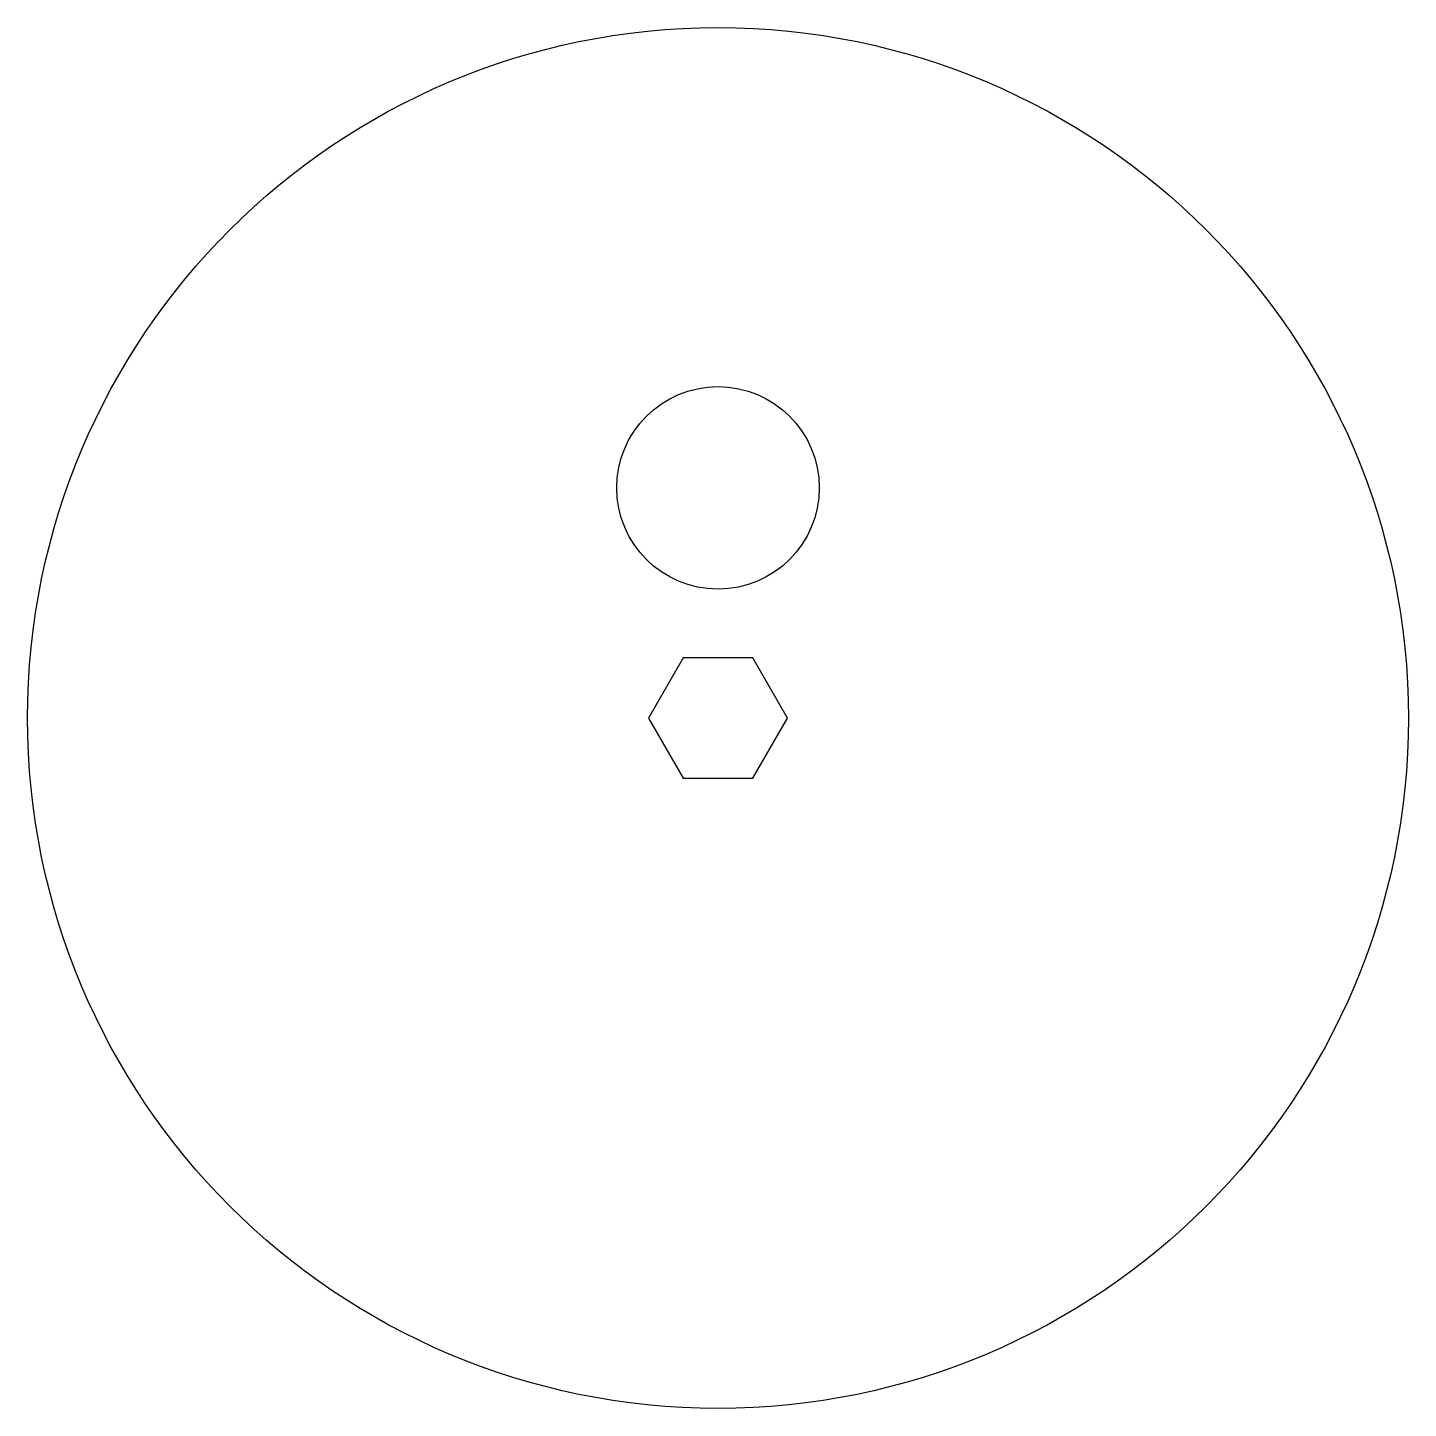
# Model space of a CAD drawing. Extents: x -63 to 87, y -75 to 75.
import ezdxf

# ---------------------------------------------------------------- set-up
doc = ezdxf.new("R2010")
doc.units = 0
doc.header["$MEASUREMENT"] = 0
doc.layers.add('VISIBLE', color=7, linetype='CONTINUOUS')

msp = doc.modelspace()

# ---------------------------------------------------------------- linework, layer by layer
at = {"layer": 'VISIBLE'}
for p, q in [((8.22, 6.55), (4.44, 0)), ((15.78, 6.55), (8.22, 6.55)), ((19.56, 0), (15.78, 6.55)), ((4.44, 0), (8.22, -6.55)), ((15.78, -6.55), (19.56, 0)), ((8.22, -6.55), (15.78, -6.55))]:
    msp.add_line(p, q, dxfattribs=at)
for centre, radius in [((12, 0), 75), ((12, 25), 11)]:
    msp.add_circle(centre, radius, dxfattribs=at)

doc.saveas('drawing.dxf')
